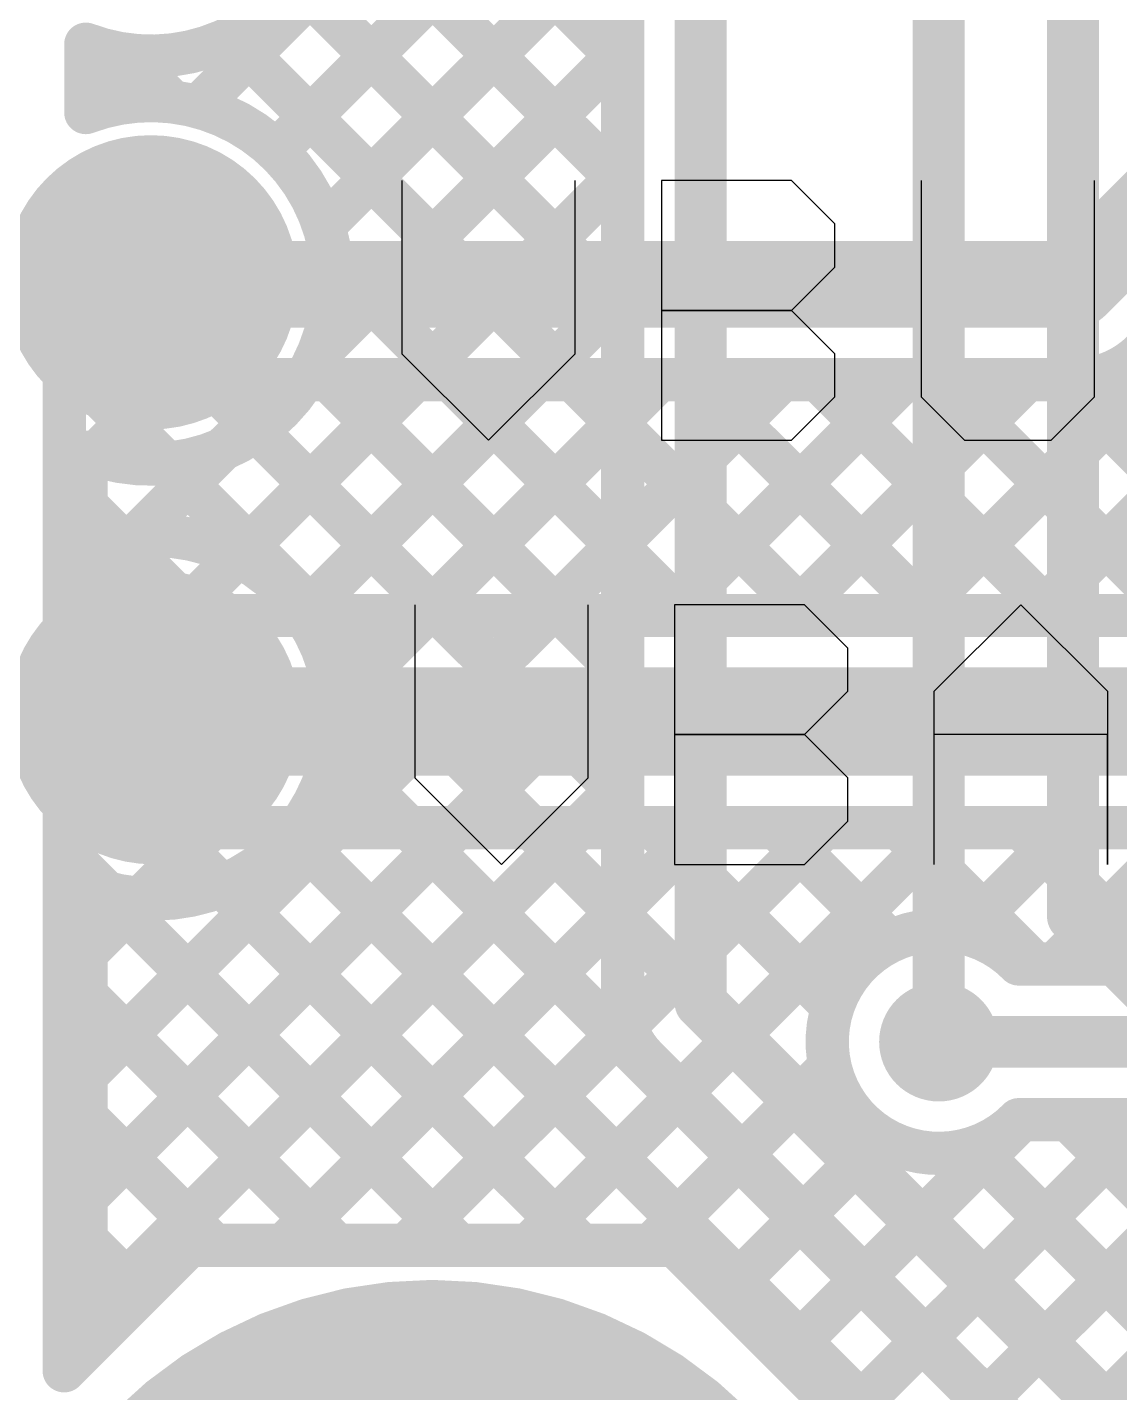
# Model space of a CAD drawing. Header units: millimetres. Extents: x 0.78 to 3.29, y 2.96 to 5.31.
# Drawn here: x 1.0095 to 1.2618, y 3.1559 to 3.4714 of the extents above; entities that cross this region are included whole.
import ezdxf

# ---------------------------------------------------------------- set-up
doc = ezdxf.new("R2010")
doc.units = ezdxf.units.MM
doc.header["$MEASUREMENT"] = 0
for name, color, linetype in [('BottomLayer', 5, 'Continuous'), ('BottomSolder', 6, 'Continuous'), ('MultiLayer', 9, 'Continuous'), ('TopLayer', 1, 'Continuous'), ('TopOverlay', 2, 'Continuous'), ('TopPaste', 8, 'Continuous'), ('TopSolder', 216, 'Continuous'), ('ViaHoleLayer', 16, 'Continuous')]:
    doc.layers.add(name, color=color, linetype=linetype)

# ---------------------------------------------------------------- blocks, each defined once
blk = doc.blocks.new('S______64')
at = {"layer": 'TopLayer', "const_width": 0.03}
blk.add_lwpolyline([(-0.015, 0, 1), (0.015, 0, 1)], format="xyb", close=True, dxfattribs=at)
at = {"layer": 'TopPaste', "const_width": 0.03}
blk.add_lwpolyline([(-0.015, 0, 1), (0.015, 0, 1)], format="xyb", close=True, dxfattribs=at)
at = {"layer": 'TopSolder', "const_width": 0.034}
blk.add_lwpolyline([(-0.017, 0, 1), (0.017, 0, 1)], format="xyb", close=True, dxfattribs=at)
blk = doc.blocks.new('S______65')
at = {"layer": 'TopLayer', "const_width": 0.03}
blk.add_lwpolyline([(-0.015, 0, 1), (0.015, 0, 1)], format="xyb", close=True, dxfattribs=at)
at = {"layer": 'TopPaste', "const_width": 0.03}
blk.add_lwpolyline([(-0.015, 0, 1), (0.015, 0, 1)], format="xyb", close=True, dxfattribs=at)
at = {"layer": 'TopSolder', "const_width": 0.034}
blk.add_lwpolyline([(-0.017, 0, 1), (0.017, 0, 1)], format="xyb", close=True, dxfattribs=at)

msp = doc.modelspace()

# ---------------------------------------------------------------- linework, layer by layer
at = {"layer": 'BottomLayer'}
for points, const_width in [([(1.2515, 3.412), (1.3485, 3.509)], 0.02), ([(1.21418, 3.3355), (1.36568, 3.487)], 0.01), ([(1.24246, 3.3355), (1.38945, 3.48249)], 0.01), ([(1.038, 3.412), (1.2515, 3.412)], 0.02), ([(1.018, 3.32727), (1.018, 3.39573)], 0.01), ([(1.018, 3.39435), (1.07685, 3.3355)], 0.01), ([(1.018, 3.33731), (1.07069, 3.39)], 0.01), ([(1.04483, 3.33586), (1.09897, 3.39)], 0.01), ([(1.05093, 3.3897), (1.10513, 3.3355)], 0.01), ([(1.05144, 3.39), (1.2515, 3.39)], 0.01), ([(1.07276, 3.3355), (1.12726, 3.39)], 0.01), ([(1.07892, 3.39), (1.13342, 3.3355)], 0.01), ([(1.10104, 3.3355), (1.15554, 3.39)], 0.01), ([(1.1072, 3.39), (1.1617, 3.3355)], 0.01), ([(1.12933, 3.3355), (1.18383, 3.39)], 0.01), ([(1.13548, 3.39), (1.18998, 3.3355)], 0.01), ([(1.15761, 3.3355), (1.21211, 3.39)], 0.01), ([(1.16377, 3.39), (1.21827, 3.3355)], 0.01), ([(1.1859, 3.3355), (1.2404, 3.39)], 0.01), ([(1.19205, 3.39), (1.24655, 3.3355)], 0.01), ([(1.22034, 3.39), (1.27484, 3.3355)], 0.01), ([(1.24862, 3.39), (1.30312, 3.3355)], 0.01), ([(1.018, 3.36559), (1.03863, 3.38623)], 0.01), ([(1.018, 3.36606), (1.04856, 3.3355)], 0.01), ([(1.018, 3.33778), (1.02348, 3.3323)], 0.01), ([(1.04602, 3.3355), (1.534, 3.3355)], 0.01), ([(1.038, 3.311), (1.534, 3.311)], 0.025), ([(1.018, 3.161), (1.018, 3.29473)], 0.01), ([(1.018, 3.28074), (1.02564, 3.28838)], 0.01), ([(1.018, 3.25246), (1.05204, 3.2865)], 0.01), ([(1.018, 3.22417), (1.08033, 3.2865)], 0.01), ([(1.018, 3.19589), (1.10861, 3.2865)], 0.01), ([(1.018, 3.1676), (1.1369, 3.2865)], 0.01), ([(1.04197, 3.28553), (1.13749, 3.19)], 0.01), ([(1.04602, 3.2865), (1.52385, 3.2865)], 0.01), ([(1.06868, 3.19), (1.16518, 3.2865)], 0.01), ([(1.06928, 3.2865), (1.34278, 3.013)], 0.01), ([(1.09696, 3.19), (1.19346, 3.2865)], 0.01), ([(1.09756, 3.2865), (1.37106, 3.013)], 0.01), ([(1.12525, 3.19), (1.22175, 3.2865)], 0.01), ([(1.12585, 3.2865), (1.39935, 3.013)], 0.01), ([(1.15413, 3.2865), (1.19553, 3.2451)], 0.01), ([(1.18242, 3.2865), (1.20873, 3.26019)], 0.01), ([(1.2107, 3.2865), (1.2422, 3.255)], 0.01), ([(1.22568, 3.26215), (1.25003, 3.2865)], 0.01), ([(1.23898, 3.2865), (1.27048, 3.255)], 0.01), ([(1.24682, 3.255), (1.27832, 3.2865)], 0.01), ([(1.24682, 3.255), (1.27832, 3.2865)], 0.01), ([(1.018, 3.28121), (1.10921, 3.19)], 0.01), ([(1.23846, 3.255), (1.28, 3.255)], 0.01), ([(1.018, 3.25293), (1.08093, 3.19)], 0.01), ([(1.22, 3.237), (1.28, 3.237)], 0.012), ([(1.15353, 3.19), (1.19485, 3.23132)], 0.01), ([(1.018, 3.22464), (1.05264, 3.19)], 0.01), ([(1.18455, 3.16445), (1.2391, 3.219)], 0.01), ([(1.19869, 3.15031), (1.26739, 3.219)], 0.01), ([(1.23846, 3.219), (1.27254, 3.219)], 0.01), ([(1.24992, 3.219), (1.45592, 3.013)], 0.01), ([(1.17041, 3.17859), (1.20672, 3.2149)], 0.01), ([(1.17041, 3.17859), (1.20672, 3.2149)], 0.01), ([(1.2281, 3.21253), (1.42763, 3.013)], 0.01), ([(1.21283, 3.13617), (1.28411, 3.20744)], 0.01), ([(1.018, 3.19636), (1.03568, 3.17868)], 0.01), ([(1.215, 3.11005), (1.29825, 3.1933)], 0.01), ([(1.018, 3.161), (1.047, 3.19)], 0.01), ([(1.047, 3.19), (1.159, 3.19)], 0.01), ([(1.159, 3.19), (1.215, 3.134)], 0.01), ([(1.018, 3.16807), (1.02154, 3.16454)], 0.01)]:
    msp.add_lwpolyline(points, dxfattribs=dict(at, const_width=const_width))
for points, const_width in [([(1.03111, 3.412, 1), (1.04489, 3.412, 1)], 0.01378), ([(1.033, 3.412, 1), (1.043, 3.412, 1)], 0.01), ([(1.2465, 3.412, 1), (1.2565, 3.412, 1)], 0.01), ([(1.2465, 3.412, 1), (1.2565, 3.412, 1)], 0.01), ([(1.0155, 3.39573, 1), (1.0205, 3.39573, 1)], 0.005), ([(1.0155, 3.39573, 1), (1.0205, 3.39573, 1)], 0.005), ([(1.0155, 3.39435, 1), (1.0205, 3.39435, 1)], 0.005), ([(1.04843, 3.3897, 1), (1.05343, 3.3897, 1)], 0.005), ([(1.04894, 3.39, 1), (1.05394, 3.39, 1)], 0.005), ([(1.04894, 3.39, 1), (1.05394, 3.39, 1)], 0.005), ([(1.06819, 3.39, 1), (1.07319, 3.39, 1)], 0.005), ([(1.07642, 3.39, 1), (1.08142, 3.39, 1)], 0.005), ([(1.09647, 3.39, 1), (1.10147, 3.39, 1)], 0.005), ([(1.1047, 3.39, 1), (1.1097, 3.39, 1)], 0.005), ([(1.12476, 3.39, 1), (1.12976, 3.39, 1)], 0.005), ([(1.13298, 3.39, 1), (1.13798, 3.39, 1)], 0.005), ([(1.15304, 3.39, 1), (1.15804, 3.39, 1)], 0.005), ([(1.16127, 3.39, 1), (1.16627, 3.39, 1)], 0.005), ([(1.18133, 3.39, 1), (1.18633, 3.39, 1)], 0.005), ([(1.18955, 3.39, 1), (1.19455, 3.39, 1)], 0.005), ([(1.20961, 3.39, 1), (1.21461, 3.39, 1)], 0.005), ([(1.21784, 3.39, 1), (1.22284, 3.39, 1)], 0.005), ([(1.2379, 3.39, 1), (1.2429, 3.39, 1)], 0.005), ([(1.24612, 3.39, 1), (1.25112, 3.39, 1)], 0.005), ([(1.249, 3.39, 1), (1.254, 3.39, 1)], 0.005), ([(1.249, 3.39, 1), (1.254, 3.39, 1)], 0.005), ([(1.249, 3.39, 1), (1.254, 3.39, 1)], 0.005), ([(1.03613, 3.38623, 1), (1.04113, 3.38623, 1)], 0.005), ([(1.0155, 3.36606, 1), (1.0205, 3.36606, 1)], 0.005), ([(1.0155, 3.36559, 1), (1.0205, 3.36559, 1)], 0.005), ([(1.0155, 3.33778, 1), (1.0205, 3.33778, 1)], 0.005), ([(1.0155, 3.33731, 1), (1.0205, 3.33731, 1)], 0.005), ([(1.04233, 3.33586, 1), (1.04733, 3.33586, 1)], 0.005), ([(1.04352, 3.3355, 1), (1.04852, 3.3355, 1)], 0.005), ([(1.04352, 3.3355, 1), (1.04852, 3.3355, 1)], 0.005), ([(1.04606, 3.3355, 1), (1.05106, 3.3355, 1)], 0.005), ([(1.07026, 3.3355, 1), (1.07526, 3.3355, 1)], 0.005), ([(1.07435, 3.3355, 1), (1.07935, 3.3355, 1)], 0.005), ([(1.09854, 3.3355, 1), (1.10354, 3.3355, 1)], 0.005), ([(1.10263, 3.3355, 1), (1.10763, 3.3355, 1)], 0.005), ([(1.12683, 3.3355, 1), (1.13183, 3.3355, 1)], 0.005), ([(1.13092, 3.3355, 1), (1.13592, 3.3355, 1)], 0.005), ([(1.15511, 3.3355, 1), (1.16011, 3.3355, 1)], 0.005), ([(1.1592, 3.3355, 1), (1.1642, 3.3355, 1)], 0.005), ([(1.1834, 3.3355, 1), (1.1884, 3.3355, 1)], 0.005), ([(1.18748, 3.3355, 1), (1.19248, 3.3355, 1)], 0.005), ([(1.21168, 3.3355, 1), (1.21668, 3.3355, 1)], 0.005), ([(1.21577, 3.3355, 1), (1.22077, 3.3355, 1)], 0.005), ([(1.23996, 3.3355, 1), (1.24496, 3.3355, 1)], 0.005), ([(1.24405, 3.3355, 1), (1.24905, 3.3355, 1)], 0.005), ([(1.02098, 3.3323, 1), (1.02598, 3.3323, 1)], 0.005), ([(1.0155, 3.32727, 1), (1.0205, 3.32727, 1)], 0.005), ([(1.0155, 3.32727, 1), (1.0205, 3.32727, 1)], 0.005), ([(1.03111, 3.311, 1), (1.04489, 3.311, 1)], 0.01378), ([(1.03175, 3.311, 1), (1.04425, 3.311, 1)], 0.0125), ([(1.0155, 3.29473, 1), (1.0205, 3.29473, 1)], 0.005), ([(1.0155, 3.29473, 1), (1.0205, 3.29473, 1)], 0.005), ([(1.02314, 3.28838, 1), (1.02814, 3.28838, 1)], 0.005), ([(1.03947, 3.28553, 1), (1.04447, 3.28553, 1)], 0.005), ([(1.04352, 3.2865, 1), (1.04852, 3.2865, 1)], 0.005), ([(1.04352, 3.2865, 1), (1.04852, 3.2865, 1)], 0.005), ([(1.04954, 3.2865, 1), (1.05454, 3.2865, 1)], 0.005), ([(1.06678, 3.2865, 1), (1.07178, 3.2865, 1)], 0.005), ([(1.07783, 3.2865, 1), (1.08283, 3.2865, 1)], 0.005), ([(1.09506, 3.2865, 1), (1.10006, 3.2865, 1)], 0.005), ([(1.10611, 3.2865, 1), (1.11111, 3.2865, 1)], 0.005), ([(1.12335, 3.2865, 1), (1.12835, 3.2865, 1)], 0.005), ([(1.1344, 3.2865, 1), (1.1394, 3.2865, 1)], 0.005), ([(1.15163, 3.2865, 1), (1.15663, 3.2865, 1)], 0.005), ([(1.16268, 3.2865, 1), (1.16768, 3.2865, 1)], 0.005), ([(1.17992, 3.2865, 1), (1.18492, 3.2865, 1)], 0.005), ([(1.19096, 3.2865, 1), (1.19596, 3.2865, 1)], 0.005), ([(1.2082, 3.2865, 1), (1.2132, 3.2865, 1)], 0.005), ([(1.21925, 3.2865, 1), (1.22425, 3.2865, 1)], 0.005), ([(1.23648, 3.2865, 1), (1.24148, 3.2865, 1)], 0.005), ([(1.24753, 3.2865, 1), (1.25253, 3.2865, 1)], 0.005), ([(1.0155, 3.28121, 1), (1.0205, 3.28121, 1)], 0.005), ([(1.0155, 3.28074, 1), (1.0205, 3.28074, 1)], 0.005), ([(1.20623, 3.26019, 1), (1.21123, 3.26019, 1)], 0.005), ([(1.22318, 3.26215, 1), (1.22818, 3.26215, 1)], 0.005), ([(1.23595, 3.255, 1), (1.24096, 3.255, 1)], 0.005), ([(1.23595, 3.255, 1), (1.24096, 3.255, 1)], 0.005), ([(1.2397, 3.255, 1), (1.2447, 3.255, 1)], 0.005), ([(1.24432, 3.255, 1), (1.24932, 3.255, 1)], 0.005), ([(1.24432, 3.255, 1), (1.24932, 3.255, 1)], 0.005), ([(1.0155, 3.25293, 1), (1.0205, 3.25293, 1)], 0.005), ([(1.0155, 3.25246, 1), (1.0205, 3.25246, 1)], 0.005), ([(1.19303, 3.2451, 1), (1.19803, 3.2451, 1)], 0.005), ([(1.21311, 3.237, 1), (1.22689, 3.237, 1)], 0.01378), ([(1.217, 3.237, 1), (1.223, 3.237, 1)], 0.006), ([(1.19235, 3.23132, 1), (1.19735, 3.23132, 1)], 0.005), ([(1.0155, 3.22464, 1), (1.0205, 3.22464, 1)], 0.005), ([(1.0155, 3.22417, 1), (1.0205, 3.22417, 1)], 0.005), ([(1.23595, 3.219, 1), (1.24096, 3.219, 1)], 0.005), ([(1.23595, 3.219, 1), (1.24096, 3.219, 1)], 0.005), ([(1.2366, 3.219, 1), (1.2416, 3.219, 1)], 0.005), ([(1.24742, 3.219, 1), (1.25242, 3.219, 1)], 0.005), ([(1.20422, 3.2149, 1), (1.20922, 3.2149, 1)], 0.005), ([(1.20422, 3.2149, 1), (1.20922, 3.2149, 1)], 0.005), ([(1.2256, 3.21253, 1), (1.2306, 3.21253, 1)], 0.005), ([(1.0155, 3.19636, 1), (1.0205, 3.19636, 1)], 0.005), ([(1.0155, 3.19589, 1), (1.0205, 3.19589, 1)], 0.005), ([(1.0445, 3.19, 1), (1.0495, 3.19, 1)], 0.005), ([(1.0445, 3.19, 1), (1.0495, 3.19, 1)], 0.005), ([(1.05014, 3.19, 1), (1.05514, 3.19, 1)], 0.005), ([(1.06618, 3.19, 1), (1.07118, 3.19, 1)], 0.005), ([(1.07843, 3.19, 1), (1.08343, 3.19, 1)], 0.005), ([(1.09446, 3.19, 1), (1.09946, 3.19, 1)], 0.005), ([(1.10671, 3.19, 1), (1.11171, 3.19, 1)], 0.005), ([(1.12275, 3.19, 1), (1.12775, 3.19, 1)], 0.005), ([(1.13499, 3.19, 1), (1.13999, 3.19, 1)], 0.005), ([(1.15103, 3.19, 1), (1.15603, 3.19, 1)], 0.005), ([(1.1565, 3.19, 1), (1.1615, 3.19, 1)], 0.005), ([(1.1565, 3.19, 1), (1.1615, 3.19, 1)], 0.005), ([(1.03318, 3.17868, 1), (1.03818, 3.17868, 1)], 0.005), ([(1.16791, 3.17859, 1), (1.17291, 3.17859, 1)], 0.005), ([(1.16791, 3.17859, 1), (1.17291, 3.17859, 1)], 0.005), ([(1.053, 3.078, 1), (1.153, 3.078, 1)], 0.1), ([(1.0155, 3.16807, 1), (1.0205, 3.16807, 1)], 0.005), ([(1.0155, 3.1676, 1), (1.0205, 3.1676, 1)], 0.005), ([(1.01904, 3.16454, 1), (1.02404, 3.16454, 1)], 0.005), ([(1.18205, 3.16445, 1), (1.18705, 3.16445, 1)], 0.005), ([(1.0155, 3.161, 1), (1.0205, 3.161, 1)], 0.005), ([(1.0155, 3.161, 1), (1.0205, 3.161, 1)], 0.005)]:
    msp.add_lwpolyline(points, format="xyb", close=True, dxfattribs=dict(at, const_width=const_width))
at = {"layer": 'BottomLayer', "const_width": 0.01}
for points in [[(1.2671, 3.39648, -0.199566), (1.2515, 3.39)], [(1.26706, 3.39644, -0.198912), (1.2515, 3.39)], [(1.05144, 3.39, -0.375359), (1.018, 3.39573)], [(1.018, 3.32727, -0.310539), (1.04602, 3.3355)], [(1.04602, 3.2865, -0.310539), (1.018, 3.29473)], [(1.23846, 3.219, -2.457479), (1.23846, 3.255)]]:
    msp.add_lwpolyline(points, format="xyb", dxfattribs=at)
at = {"layer": 'BottomSolder'}
for points, const_width in [([(1.21505, 3.237, 1), (1.22495, 3.237, 1)], 0.00991), ([(1.051, 3.078, 1), (1.155, 3.078, 1)], 0.104)]:
    msp.add_lwpolyline(points, format="xyb", close=True, dxfattribs=dict(at, const_width=const_width))
at = {"layer": 'MultiLayer'}
for points, const_width in [([(1.03111, 3.412, 1), (1.04489, 3.412, 1)], 0.01378), ([(1.03111, 3.311, 1), (1.04489, 3.311, 1)], 0.01378), ([(1.21311, 3.237, 1), (1.22689, 3.237, 1)], 0.01378), ([(1.053, 3.078, 1), (1.153, 3.078, 1)], 0.1)]:
    msp.add_lwpolyline(points, format="xyb", close=True, dxfattribs=dict(at, const_width=const_width))
at = {"layer": 'TopLayer'}
for points, const_width in [([(1.251, 3.266), (1.251, 3.8845)], 0.012), ([(1.22, 3.237), (1.22, 3.60749)], 0.012), ([(1.165, 3.246), (1.165, 3.56824)], 0.012), ([(1.147, 3.246), (1.147, 3.56078)], 0.01), ([(1.05209, 3.55825), (1.147, 3.46334)], 0.01), ([(1.04888, 3.45305), (1.147, 3.55116)], 0.01), ([(1.06699, 3.44287), (1.147, 3.52288)], 0.01), ([(1.07976, 3.50229), (1.147, 3.43505)], 0.01), ([(1.07792, 3.42552), (1.147, 3.49459)], 0.01), ([(1.07187, 3.4819), (1.147, 3.40677)], 0.01), ([(1.05647, 3.46901), (1.147, 3.37848)], 0.01), ([(1.023, 3.45171), (1.023, 3.4675)], 0.01), ([(1.07659, 3.3959), (1.147, 3.46631)], 0.01), ([(1.023, 3.45545), (1.03263, 3.46508)], 0.01), ([(1.03204, 3.46516), (1.04302, 3.45418)], 0.01), ([(1.05819, 3.34922), (1.147, 3.43803)], 0.01), ([(1.0797, 3.4175), (1.147, 3.3502)], 0.01), ([(1.07322, 3.33597), (1.147, 3.40974)], 0.01), ([(1.07545, 3.39347), (1.147, 3.32192)], 0.01), ([(1.08062, 3.31508), (1.147, 3.38146)], 0.01), ([(1.06236, 3.37827), (1.147, 3.29363)], 0.01), ([(1.03447, 3.35378), (1.05458, 3.37389)], 0.01), ([(1.023, 3.35094), (1.023, 3.37325)], 0.01), ([(1.0417, 3.37064), (1.147, 3.26535)], 0.01), ([(1.023, 3.36106), (1.03082, 3.35325)], 0.01), ([(1.023, 3.22917), (1.147, 3.35317)], 0.01), ([(1.023, 3.20089), (1.147, 3.32489)], 0.01), ([(1.07998, 3.30408), (1.38464, 2.99942)], 0.01), ([(1.023, 3.1726), (1.147, 3.2966)], 0.01), ([(1.07085, 3.28493), (1.35635, 2.99942)], 0.01), ([(1.023, 3.166), (1.023, 3.27306)], 0.01), ([(1.05444, 3.27305), (1.13749, 3.19)], 0.01), ([(1.023, 3.25746), (1.03566, 3.27011)], 0.01), ([(1.02775, 3.27146), (1.10921, 3.19)], 0.01), ([(1.06868, 3.19), (1.147, 3.26832)], 0.01), ([(1.251, 3.266), (1.373, 3.144)], 0.012), ([(1.023, 3.24793), (1.08093, 3.19)], 0.01), ([(1.165, 3.246), (1.398, 3.013)], 0.012), ([(1.09696, 3.19), (1.14777, 3.2408)], 0.01), ([(1.1523, 3.23325), (1.38525, 3.0003)], 0.01), ([(1.12525, 3.19), (1.1604, 3.22515)], 0.01), ([(1.023, 3.21964), (1.05264, 3.19)], 0.01), ([(1.15353, 3.19), (1.17454, 3.21101)], 0.01), ([(1.17041, 3.17859), (1.18868, 3.19686)], 0.01), ([(1.023, 3.19136), (1.03568, 3.17868)], 0.01), ([(1.023, 3.166), (1.047, 3.19)], 0.01), ([(1.047, 3.19), (1.159, 3.19)], 0.01), ([(1.159, 3.19), (1.215, 3.134)], 0.01), ([(1.18455, 3.16445), (1.20282, 3.18272)], 0.01), ([(1.18455, 3.16445), (1.20282, 3.18272)], 0.01), ([(1.19869, 3.15031), (1.21696, 3.16858)], 0.01), ([(1.21283, 3.13617), (1.23111, 3.15444)], 0.01)]:
    msp.add_lwpolyline(points, dxfattribs=dict(at, const_width=const_width))
at = {"layer": 'TopLayer', "const_width": 0.01}
for points in [[(1.08, 3.50673, -0.525707), (1.023, 3.4675)], [(1.023, 3.45171, -0.525707), (1.08, 3.41248)], [(1.08, 3.41248, -0.525707), (1.023, 3.37325)], [(1.023, 3.35094, -0.53171), (1.08073, 3.312)], [(1.08073, 3.312, -0.53171), (1.023, 3.27306)], [(1.1523, 3.23325, -0.199396), (1.147, 3.246)], [(1.15227, 3.23327, -0.198912), (1.147, 3.246)]]:
    msp.add_lwpolyline(points, format="xyb", dxfattribs=at)
at = {"layer": 'TopLayer'}
for points, const_width in [([(1.05397, 3.46901, 1), (1.05897, 3.46901, 1)], 0.005), ([(1.0205, 3.4675, 1), (1.0255, 3.4675, 1)], 0.005), ([(1.0205, 3.4675, 1), (1.0255, 3.4675, 1)], 0.005), ([(1.1445, 3.46631, 1), (1.1495, 3.46631, 1)], 0.005), ([(1.02954, 3.46516, 1), (1.03454, 3.46516, 1)], 0.005), ([(1.03013, 3.46508, 1), (1.03513, 3.46508, 1)], 0.005), ([(1.1445, 3.46334, 1), (1.1495, 3.46334, 1)], 0.005), ([(1.0205, 3.45545, 1), (1.0255, 3.45545, 1)], 0.005), ([(1.04052, 3.45418, 1), (1.04552, 3.45418, 1)], 0.005), ([(1.04638, 3.45305, 1), (1.05138, 3.45305, 1)], 0.005), ([(1.0205, 3.45171, 1), (1.0255, 3.45171, 1)], 0.005), ([(1.0205, 3.45171, 1), (1.0255, 3.45171, 1)], 0.005), ([(1.06449, 3.44287, 1), (1.06949, 3.44287, 1)], 0.005), ([(1.1445, 3.43803, 1), (1.1495, 3.43803, 1)], 0.005), ([(1.1445, 3.43505, 1), (1.1495, 3.43505, 1)], 0.005), ([(1.07542, 3.42552, 1), (1.08042, 3.42552, 1)], 0.005), ([(1.03111, 3.412, 1), (1.04489, 3.412, 1)], 0.01378), ([(1.0772, 3.4175, 1), (1.0822, 3.4175, 1)], 0.005), ([(1.0775, 3.41248, 1), (1.0825, 3.41248, 1)], 0.005), ([(1.0775, 3.41248, 1), (1.0825, 3.41248, 1)], 0.005), ([(1.1445, 3.40974, 1), (1.1495, 3.40974, 1)], 0.005), ([(1.1445, 3.40677, 1), (1.1495, 3.40677, 1)], 0.005), ([(1.07409, 3.3959, 1), (1.07909, 3.3959, 1)], 0.005), ([(1.07295, 3.39347, 1), (1.07795, 3.39347, 1)], 0.005), ([(1.1445, 3.38146, 1), (1.1495, 3.38146, 1)], 0.005), ([(1.05986, 3.37827, 1), (1.06486, 3.37827, 1)], 0.005), ([(1.1445, 3.37848, 1), (1.1495, 3.37848, 1)], 0.005), ([(1.05208, 3.37389, 1), (1.05708, 3.37389, 1)], 0.005), ([(1.0205, 3.37325, 1), (1.0255, 3.37325, 1)], 0.005), ([(1.0205, 3.37325, 1), (1.0255, 3.37325, 1)], 0.005), ([(1.0392, 3.37064, 1), (1.0442, 3.37064, 1)], 0.005), ([(1.0205, 3.36106, 1), (1.0255, 3.36106, 1)], 0.005), ([(1.02832, 3.35325, 1), (1.03332, 3.35325, 1)], 0.005), ([(1.03197, 3.35378, 1), (1.03697, 3.35378, 1)], 0.005), ([(1.1445, 3.35317, 1), (1.1495, 3.35317, 1)], 0.005), ([(1.0205, 3.35094, 1), (1.0255, 3.35094, 1)], 0.005), ([(1.0205, 3.35094, 1), (1.0255, 3.35094, 1)], 0.005), ([(1.05569, 3.34922, 1), (1.06069, 3.34922, 1)], 0.005), ([(1.1445, 3.3502, 1), (1.1495, 3.3502, 1)], 0.005), ([(1.07072, 3.33597, 1), (1.07572, 3.33597, 1)], 0.005), ([(1.1445, 3.32489, 1), (1.1495, 3.32489, 1)], 0.005), ([(1.1445, 3.32192, 1), (1.1495, 3.32192, 1)], 0.005), ([(1.03111, 3.311, 1), (1.04489, 3.311, 1)], 0.01378), ([(1.07812, 3.31508, 1), (1.08312, 3.31508, 1)], 0.005), ([(1.07823, 3.312, 1), (1.08323, 3.312, 1)], 0.005), ([(1.07823, 3.312, 1), (1.08323, 3.312, 1)], 0.005), ([(1.07748, 3.30408, 1), (1.08248, 3.30408, 1)], 0.005), ([(1.1445, 3.2966, 1), (1.1495, 3.2966, 1)], 0.005), ([(1.1445, 3.29363, 1), (1.1495, 3.29363, 1)], 0.005), ([(1.06835, 3.28493, 1), (1.07335, 3.28493, 1)], 0.005), ([(1.0205, 3.27306, 1), (1.0255, 3.27306, 1)], 0.005), ([(1.0205, 3.27306, 1), (1.0255, 3.27306, 1)], 0.005), ([(1.05194, 3.27305, 1), (1.05694, 3.27305, 1)], 0.005), ([(1.02525, 3.27146, 1), (1.03025, 3.27146, 1)], 0.005), ([(1.03316, 3.27011, 1), (1.03816, 3.27011, 1)], 0.005), ([(1.1445, 3.26832, 1), (1.1495, 3.26832, 1)], 0.005), ([(1.248, 3.266, 1), (1.254, 3.266, 1)], 0.006), ([(1.248, 3.266, 1), (1.254, 3.266, 1)], 0.006), ([(1.1445, 3.26535, 1), (1.1495, 3.26535, 1)], 0.005), ([(1.0205, 3.25746, 1), (1.0255, 3.25746, 1)], 0.005), ([(1.0205, 3.24793, 1), (1.0255, 3.24793, 1)], 0.005), ([(1.1445, 3.246, 1), (1.1495, 3.246, 1)], 0.005), ([(1.1445, 3.246, 1), (1.1495, 3.246, 1)], 0.005), ([(1.1445, 3.246, 1), (1.1495, 3.246, 1)], 0.005), ([(1.162, 3.246, 1), (1.168, 3.246, 1)], 0.006), ([(1.162, 3.246, 1), (1.168, 3.246, 1)], 0.006), ([(1.21311, 3.237, 1), (1.22689, 3.237, 1)], 0.01378), ([(1.14527, 3.2408, 1), (1.15027, 3.2408, 1)], 0.005), ([(1.217, 3.237, 1), (1.223, 3.237, 1)], 0.006), ([(1.14977, 3.23327, 1), (1.15477, 3.23327, 1)], 0.005), ([(1.1498, 3.23325, 1), (1.1548, 3.23325, 1)], 0.005), ([(1.1498, 3.23325, 1), (1.1548, 3.23325, 1)], 0.005), ([(1.0205, 3.22917, 1), (1.0255, 3.22917, 1)], 0.005), ([(1.1579, 3.22515, 1), (1.1629, 3.22515, 1)], 0.005), ([(1.0205, 3.21964, 1), (1.0255, 3.21964, 1)], 0.005), ([(1.17204, 3.21101, 1), (1.17704, 3.21101, 1)], 0.005), ([(1.0205, 3.20089, 1), (1.0255, 3.20089, 1)], 0.005), ([(1.18618, 3.19686, 1), (1.19118, 3.19686, 1)], 0.005), ([(1.0205, 3.19136, 1), (1.0255, 3.19136, 1)], 0.005), ([(1.0445, 3.19, 1), (1.0495, 3.19, 1)], 0.005), ([(1.0445, 3.19, 1), (1.0495, 3.19, 1)], 0.005), ([(1.05014, 3.19, 1), (1.05514, 3.19, 1)], 0.005), ([(1.06618, 3.19, 1), (1.07118, 3.19, 1)], 0.005), ([(1.07843, 3.19, 1), (1.08343, 3.19, 1)], 0.005), ([(1.09446, 3.19, 1), (1.09946, 3.19, 1)], 0.005), ([(1.10671, 3.19, 1), (1.11171, 3.19, 1)], 0.005), ([(1.12275, 3.19, 1), (1.12775, 3.19, 1)], 0.005), ([(1.13499, 3.19, 1), (1.13999, 3.19, 1)], 0.005), ([(1.15103, 3.19, 1), (1.15603, 3.19, 1)], 0.005), ([(1.1565, 3.19, 1), (1.1615, 3.19, 1)], 0.005), ([(1.1565, 3.19, 1), (1.1615, 3.19, 1)], 0.005), ([(1.20032, 3.18272, 1), (1.20532, 3.18272, 1)], 0.005), ([(1.20032, 3.18272, 1), (1.20532, 3.18272, 1)], 0.005), ([(1.03318, 3.17868, 1), (1.03818, 3.17868, 1)], 0.005), ([(1.16791, 3.17859, 1), (1.17291, 3.17859, 1)], 0.005), ([(1.053, 3.078, 1), (1.153, 3.078, 1)], 0.1), ([(1.0205, 3.1726, 1), (1.0255, 3.1726, 1)], 0.005), ([(1.0205, 3.166, 1), (1.0255, 3.166, 1)], 0.005), ([(1.0205, 3.166, 1), (1.0255, 3.166, 1)], 0.005), ([(1.21446, 3.16858, 1), (1.21946, 3.16858, 1)], 0.005), ([(1.18205, 3.16445, 1), (1.18705, 3.16445, 1)], 0.005), ([(1.18205, 3.16445, 1), (1.18705, 3.16445, 1)], 0.005), ([(1.22861, 3.15444, 1), (1.23361, 3.15444, 1)], 0.005)]:
    msp.add_lwpolyline(points, format="xyb", close=True, dxfattribs=dict(at, const_width=const_width))
at = {"layer": 'TopOverlay'}
for p, q in [((1.096, 3.43598), (1.096, 3.39599)), ((1.13599, 3.39599), (1.13599, 3.43598)), ((1.15598, 3.43598), (1.15598, 3.376)), ((1.18597, 3.43598), (1.15598, 3.43598)), ((1.19597, 3.42598), (1.18597, 3.43598)), ((1.21596, 3.43598), (1.21596, 3.386)), ((1.25595, 3.386), (1.25595, 3.43598)), ((1.19597, 3.41599), (1.19597, 3.42598)), ((1.18597, 3.40599), (1.19597, 3.41599)), ((1.18597, 3.40599), (1.15598, 3.40599)), ((1.15598, 3.40599), (1.18597, 3.40599)), ((1.19597, 3.39599), (1.18597, 3.40599)), ((1.096, 3.39599), (1.11599, 3.376)), ((1.11599, 3.376), (1.13599, 3.39599)), ((1.19597, 3.386), (1.19597, 3.39599)), ((1.18597, 3.376), (1.19597, 3.386)), ((1.21596, 3.386), (1.22596, 3.376)), ((1.24595, 3.376), (1.25595, 3.386)), ((1.15598, 3.376), (1.18597, 3.376)), ((1.22596, 3.376), (1.24595, 3.376)), ((1.099, 3.33798), (1.099, 3.29799)), ((1.13899, 3.29799), (1.13899, 3.33798)), ((1.15898, 3.33798), (1.15898, 3.278)), ((1.18897, 3.33798), (1.15898, 3.33798)), ((1.19897, 3.32798), (1.18897, 3.33798)), ((1.21896, 3.31799), (1.23895, 3.33798)), ((1.23895, 3.33798), (1.25895, 3.31799)), ((1.19897, 3.31799), (1.19897, 3.32798)), ((1.18897, 3.30799), (1.19897, 3.31799)), ((1.21896, 3.278), (1.21896, 3.31799)), ((1.25895, 3.31799), (1.25895, 3.278)), ((1.18897, 3.30799), (1.15898, 3.30799)), ((1.15898, 3.30799), (1.18897, 3.30799)), ((1.19897, 3.29799), (1.18897, 3.30799)), ((1.25895, 3.30799), (1.21896, 3.30799)), ((1.25895, 3.278), (1.25895, 3.30799)), ((1.099, 3.29799), (1.11899, 3.278)), ((1.11899, 3.278), (1.13899, 3.29799)), ((1.19897, 3.288), (1.19897, 3.29799)), ((1.18897, 3.278), (1.19897, 3.288)), ((1.15898, 3.278), (1.18897, 3.278))]:
    msp.add_line(p, q, dxfattribs=at)
at = {"layer": 'TopSolder'}
for points, const_width in [([(1.21505, 3.237, 1), (1.22495, 3.237, 1)], 0.00991), ([(1.051, 3.078, 1), (1.155, 3.078, 1)], 0.104)]:
    msp.add_lwpolyline(points, format="xyb", close=True, dxfattribs=dict(at, const_width=const_width))
at = {"layer": 'ViaHoleLayer', "const_width": 0.00591}
for points in [[(1.03505, 3.412, 1), (1.04095, 3.412, 1)], [(1.03505, 3.311, 1), (1.04095, 3.311, 1)], [(1.21705, 3.237, 1), (1.22295, 3.237, 1)]]:
    msp.add_lwpolyline(points, format="xyb", close=True, dxfattribs=at)

# ---------------------------------------------------------------- block references
for name, p in [('S______65', (1.038, 3.41248)), ('S______64', (1.03873, 3.312))]:
    msp.add_blockref(name, p)

doc.saveas('drawing.dxf')
